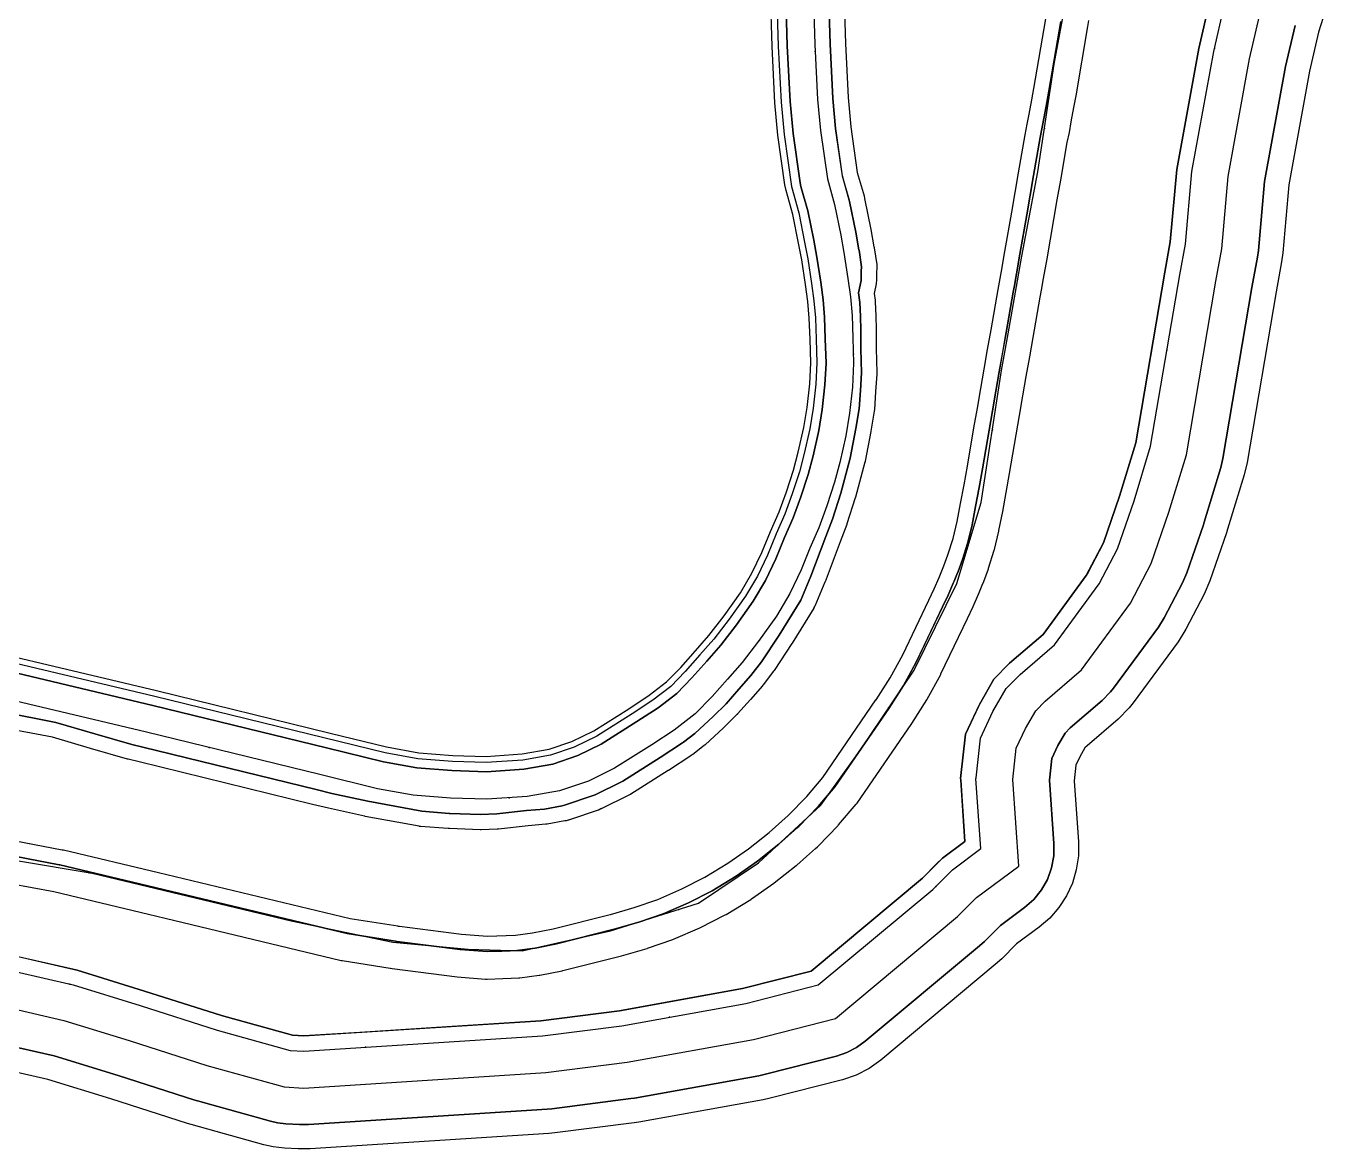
# Model space of a CAD drawing. Header units: inches. Extents: x 87989 to 118156, y 435697 to 451526.
# Drawn here: x 93632.5 to 94058.4, y 440004 to 440371.3 of the extents above; entities that cross this region are included whole.
import ezdxf

# ---------------------------------------------------------------- set-up
doc = ezdxf.new("R2010")
doc.units = ezdxf.units.IN
doc.header["$MEASUREMENT"] = 0
for name, color, linetype, true_color in [('As_waterkering_BWK', 7, 'Continuous', 0x7b8981), ('Beschermingszone_BWK', 7, 'Continuous', 0xcf890d), ('Grens_bebouwingsvrije_zone_BWK', 7, 'Continuous', 0x6789ae), ('Kernzone_BWK', 7, 'Continuous', 0xcb89af), ('Referentiepunten_BWK', 7, 'Continuous', 0x178980)]:
    doc.layers.add(name, color=color, linetype=linetype, true_color=true_color)

msp = doc.modelspace()

# ---------------------------------------------------------------- linework, layer by layer
at = {"layer": 'As_waterkering_BWK'}
for points in [[(93605.1166, 440102.4365), (93654.0646, 440094.1682), (93719.2184, 440078.6239), (93752.47, 440071.6852), (93777.0763, 440069.3039), (93794.8034, 440068.7748), (93823.643, 440075.3894), (93852.4827, 440084.3852), (93872.0619, 440097.6144), (93892.4349, 440116.3999), (93905.2407, 440134.1799), (93922.9678, 440160.6383), (93936.9908, 440188.9488), (93944.9283, 440215.4071), (93951.6223, 440258.6666), (93953.7424, 440270.6239), (93958.2369, 440295.9729), (93963.4756, 440323.6484), (93968.7673, 440358.8381), (93974.3236, 440388.736)], [(93628.887, 440062.0036), (93647.937, 440057.6379), (93669.7652, 440050.8911), (93695.0329, 440042.8213), (93718.8455, 440036.2067), (93723.3434, 440035.9421), (93801.3956, 440040.9692), (93827.3249, 440044.2765), (93867.9385, 440051.5525), (93891.6187, 440057.6379), (93929.0574, 440088.8588), (93935.5397, 440095.3411), (93944.8001, 440102.2203), (93943.2182, 440125.0254), (93943.2126, 440125.1068), (93943.2412, 440125.3667), (93944.6678, 440138.336), (93948.7689, 440147.0673), (93953.1345, 440154.6079), (93957.6324, 440159.2381), (93968.8772, 440168.8955), (93983.5616, 440188.8715), (93989.5148, 440200.2486), (93994.9387, 440215.9914), (94000.3627, 440233.8508), (94009.8877, 440289.9426), (94011.7398, 440299.9968), (94013.8565, 440323.677), (94021.0003, 440362.9677), (94024.4398, 440377.7844)]]:
    msp.add_lwpolyline(points, dxfattribs=at)
msp.add_polyline3d([(93889.4433, 440400.4077, 0), (93890.5016, 440365.2181, 0), (93891.4277, 440347.2264, 0), (93892.3537, 440337.1722, 0), (93894.6027, 440321.2971, 0), (93896.9839, 440312.9628, 0), (93898.9683, 440302.9086, 0), (93900.0266, 440297.22, 0), (93901.3496, 440288.7533, 0), (93902.1433, 440282.6679, 0), (93902.6725, 440276.5825, 0), (93902.9371, 440269.3064, 0), (93903.2016, 440260.972, 0), (93902.8048, 440253.1668, 0), (93901.8787, 440244.7001, 0), (93900.6881, 440237.2918, 0), (93898.7037, 440228.5605, 0), (93896.9839, 440222.0782, 0), (93894.4704, 440214.4053, 0), (93891.8245, 440207.1292, 0), (93888.9141, 440200.5146, 0), (93886.0037, 440193.3708, 0), (93882.2995, 440185.6979, 0), (93877.9339, 440178.2896, 0), (93872.113, 440170.0875, 0), (93866.6891, 440163.076, 0), (93861.9266, 440157.652, 0), (93856.8995, 440151.9635, 0), (93851.3432, 440146.2749, 0), (93844.464, 440140.9832, 0), (93837.188, 440136.2207, 0), (93825.0171, 440128.5478, 0), (93816.4181, 440124.3145, 0), (93807.0254, 440121.1395, 0), (93796.4421, 440119.2874, 0), (93783.2129, 440118.3613, 0), (93771.3066, 440118.7582, 0), (93759.1357, 440119.6842, 0), (93747.494, 440121.8009, 0), (93728.5763, 440126.4311, 0), (93671.8231, 440140.3218, 0), (93589.9344, 440159.7687, 0)], dxfattribs=at)
at = {"layer": 'Beschermingszone_BWK'}
for points in [[(94058.3708, 440378.8681), (94055.3199, 440369.2945), (94052.346, 440356.4837), (94045.6001, 440319.3815), (94043.6127, 440297.1478), (94043.2103, 440294.1996), (94041.3987, 440284.3651), (94031.9111, 440228.4935), (94030.9818, 440224.5517), (94025.5578, 440206.6923), (94025.1934, 440205.5675), (94019.7694, 440189.8248), (94017.8678, 440185.4127), (94011.9147, 440174.0356), (94009.3449, 440169.9183), (93994.6605, 440149.9422), (93993.3907, 440148.3263), (93989.7261, 440144.6194), (93979.578, 440135.904), (93978.8451, 440135.1496), (93977.1498, 440132.2213), (93975.8941, 440129.5479), (93975.3344, 440124.4594), (93976.7234, 440104.4347), (93976.7131, 440099.862), (93976.0511, 440095.3374), (93974.751, 440090.9534), (93972.8393, 440086.7995), (93970.3551, 440082.9604), (93967.349, 440079.5146), (93963.8825, 440076.5325), (93956.5068, 440071.0535), (93951.6848, 440066.2314), (93949.5518, 440064.2829), (93912.1132, 440033.062), (93908.2693, 440030.3111), (93904.0621, 440028.1564), (93899.5834, 440026.645), (93875.9032, 440020.5596), (93873.5815, 440020.054), (93832.9679, 440012.778), (93831.3737, 440012.5336), (93805.4445, 440009.2263), (93803.4524, 440009.0353), (93725.4002, 440004.0082), (93721.4643, 440003.9973), (93716.9664, 440004.2619), (93713.2887, 440004.6928), (93710.2809, 440005.3741), (93686.4683, 440011.9887), (93685.2975, 440012.3381), (93660.1723, 440020.3624), (93639.6266, 440026.7129), (93622.79, 440030.5713)], [(93970.9863, 440372.7617), (93967.084, 440350.0313), (93966.4258, 440346.2539), (93965.5664, 440341.5938), (93964.9277, 440338.2148), (93964.2598, 440334.8125), (93962.0742, 440322.4102), (93960.9434, 440315.9961), (93959.834, 440309.5859), (93957.5938, 440296.7148), (93956.4844, 440290.2969), (93955.8066, 440286.4531), (93955.4141, 440284.2227), (93953.0957, 440271.0391), (93951.9551, 440264.6406), (93950.8242, 440258.2383), (93949.7031, 440251.8633), (93948.6035, 440245.4805), (93947.502, 440239.0586), (93945.3633, 440226.4648), (93944.2773, 440220.3125), (93943.1211, 440214.1836), (93941.9336, 440208.1055), (93940.5352, 440202.3906), (93938.791, 440196.7773), (93937.3652, 440192.8828), (93936.9609, 440191.9063), (93936.0566, 440189.7305), (93935.7617, 440189.0195), (93934.0879, 440185.1523), (93932.3184, 440181.3281), (93923.7129, 440163.3711), (93919.4609, 440155.5977), (93914.6816, 440148.1094), (93897.0527, 440122.4023), (93891.5488, 440115.9609), (93885.248, 440109.4609), (93884.707, 440108.9805), (93881.7988, 440106.3906), (93878.7617, 440103.6836), (93871.7773, 440098.1758), (93864.748, 440093.2461), (93856.9473, 440088.4805), (93849.1406, 440084.5117), (93840.9082, 440080.9453), (93832.9746, 440078.2227), (93824.916, 440075.8711), (93806.0371, 440071.1055), (93798.9824, 440069.7188), (93793.0508, 440068.9063), (93790.8223, 440068.8242), (93788.1016, 440068.7266), (93783.2637, 440068.5547), (93774.4492, 440069.2891), (93753.7383, 440071.8867), (93753.2773, 440071.9883), (93737.4922, 440074.4922), (93680.0723, 440088.2109), (93674.6367, 440089.5117), (93643.5781, 440096.9336), (93643.3418, 440096.9805), (93621.8027, 440101.0391)], [(93622.6973, 440105.957), (93644.3086, 440101.8867), (93644.3555, 440101.8789), (93644.6523, 440101.8164), (93644.7109, 440101.8008), (93675.7988, 440094.375), (93738.4668, 440079.4023), (93754.0605, 440076.9258), (93754.1367, 440076.9141), (93754.2969, 440076.8828), (93754.3613, 440076.8711), (93754.5938, 440076.8203), (93774.9688, 440074.2617), (93783.3828, 440073.5625), (93792.6211, 440073.8906), (93798.1582, 440074.6523), (93804.9434, 440075.9844), (93823.5801, 440080.6875), (93823.625, 440080.6992), (93831.4609, 440082.9883), (93839.0996, 440085.6133), (93847.0137, 440089.0391), (93854.5078, 440092.8477), (93862.0059, 440097.4297), (93868.791, 440102.1875), (93875.5488, 440107.5156), (93881.7852, 440113.0742), (93887.8496, 440119.3281), (93893.0781, 440125.4492), (93910.5, 440150.8516), (93910.5234, 440150.8867), (93915.1563, 440158.1445), (93919.2617, 440165.6523), (93927.7949, 440183.4609), (93929.5234, 440187.1992), (93931.1602, 440190.9688), (93932.707, 440194.6992), (93934.0527, 440198.3789), (93935.7148, 440203.7266), (93937.0488, 440209.1797), (93938.2109, 440215.1289), (93939.3594, 440221.2109), (93940.4375, 440227.3164), (93942.5742, 440239.8984), (93943.6758, 440246.3281), (93944.7773, 440252.7188), (93945.9004, 440259.1055), (93947.0313, 440265.5156), (93948.1719, 440271.9141), (93950.4902, 440285.0898), (93951.5605, 440291.1602), (93952.668, 440297.5664), (93954.9082, 440310.4414), (93956.0195, 440316.8555), (93957.1504, 440323.2773), (93959.3398, 440335.7031), (93959.3477, 440335.75), (93960.0176, 440339.1602), (93960.6504, 440342.5117), (93961.5039, 440347.1328), (93962.1563, 440350.8828), (93966.0625, 440373.6328)], [(93624.3142, 440038.4294), (93641.7042, 440034.4442), (93662.5705, 440027.9946), (93687.7313, 440019.9589), (93688.6095, 440019.6968), (93712.422, 440013.0822), (93714.6779, 440012.5713), (93717.4362, 440012.2481), (93721.9341, 440011.9835), (93724.886, 440011.9917), (93802.9382, 440017.0188), (93804.4323, 440017.162), (93830.3615, 440020.4693), (93831.5572, 440020.6526), (93872.1708, 440027.9286), (93873.912, 440028.3078), (93897.5922, 440034.3932), (93900.9513, 440035.5268), (93904.1067, 440037.1428), (93906.9896, 440039.206), (93944.4282, 440070.4269), (93946.0279, 440071.8883), (93951.265, 440077.1254), (93959.1119, 440082.9545), (93962.1128, 440085.599), (93964.6329, 440088.7052), (93966.6021, 440092.1868), (93967.9657, 440095.947), (93968.6859, 440099.8816), (93968.7426, 440103.8811), (93967.3039, 440124.6212), (93968.0876, 440131.745), (93970.0546, 440135.9328), (93972.4175, 440140.0142), (93974.0916, 440141.7376), (93984.5139, 440150.6884), (93987.2623, 440153.4686), (93988.2147, 440154.6805), (94002.8991, 440174.6566), (94004.8264, 440177.7446), (94010.7796, 440189.1217), (94012.2057, 440192.4307), (94017.6297, 440208.1735), (94017.903, 440209.017), (94023.327, 440226.8765), (94024.024, 440229.8328), (94033.521, 440285.7594), (94035.3427, 440295.6489), (94035.6445, 440297.86), (94037.6642, 440320.4554), (94044.5095, 440358.1047), (94047.5999, 440371.4169)]]:
    msp.add_lwpolyline(points, dxfattribs=at)
for points in [[(93880.4482, 440400.4331, 0), (93881.5096, 440364.8515, 0), (93882.4526, 440346.5823, 0), (93883.4172, 440336.1283, 0), (93885.6916, 440320.0348, 0), (93885.949, 440318.8247, 0), (93888.227, 440310.8515, 0), (93890.1294, 440301.2141, 0), (93891.1546, 440295.7019, 0), (93892.4399, 440287.4764, 0), (93893.1939, 440281.6956, 0), (93893.6867, 440276.0288, 0), (93893.9423, 440269.0001, 0), (93894.1944, 440261.0579, 0), (93893.8297, 440253.8852, 0), (93892.9568, 440245.9042, 0), (93891.8479, 440239.0049, 0), (93889.9633, 440230.7124, 0), (93888.3509, 440224.6351, 0), (93885.9627, 440217.3448, 0), (93883.4675, 440210.483, 0), (93880.6278, 440204.0248, 0), (93877.7757, 440197.0287, 0), (93874.3565, 440189.9462, 0), (93870.3736, 440183.1873, 0), (93864.8809, 440175.4475, 0), (93859.7416, 440168.8041, 0), (93855.1731, 440163.601, 0), (93850.3042, 440158.0915, 0), (93845.3504, 440153.0197, 0), (93839.2483, 440148.3258, 0), (93832.3233, 440143.7931, 0), (93820.6176, 440136.4134, 0), (93812.9747, 440132.6507, 0), (93804.7957, 440129.886, 0), (93795.3492, 440128.2329, 0), (93783.0481, 440127.3718, 0), (93771.7981, 440127.7468, 0), (93760.2852, 440128.6228, 0), (93749.3705, 440130.6073, 0), (93730.7159, 440135.1731, 0), (93673.9326, 440149.071, 0), (93591.986, 440168.5317, 0)], [(93593.1257, 440173.4, 0), (93675.1046, 440153.9317, 0), (93731.9046, 440140.0297, 0), (93750.413, 440135.4997, 0), (93760.9238, 440133.5887, 0), (93772.0712, 440132.7405, 0), (93782.9566, 440132.3776, 0), (93794.7421, 440133.2026, 0), (93803.557, 440134.7452, 0), (93811.0616, 440137.282, 0), (93818.1734, 440140.7832, 0), (93829.6207, 440148, 0), (93836.3507, 440152.4051, 0), (93842.021, 440156.7669, 0), (93846.6402, 440161.496, 0), (93851.4212, 440166.906, 0), (93855.8819, 440171.9863, 0), (93860.863, 440178.4253, 0), (93866.1735, 440185.9083, 0), (93869.9438, 440192.3063, 0), (93873.2045, 440199.0608, 0), (93876.0243, 440205.9749, 0), (93878.8247, 440212.3462, 0), (93881.2362, 440218.9778, 0), (93883.5548, 440226.0557, 0), (93885.1075, 440231.908, 0), (93886.9367, 440239.9566, 0), (93888.0001, 440246.5731, 0), (93888.8435, 440254.2843, 0), (93889.1904, 440261.1056, 0), (93888.9452, 440268.8299, 0), (93888.6945, 440275.7211, 0), (93888.222, 440281.1554, 0), (93887.4901, 440286.767, 0), (93886.2258, 440294.8585, 0), (93885.2189, 440300.2728, 0), (93883.362, 440309.6786, 0), (93881.1413, 440317.4511, 0), (93880.7411, 440319.3334, 0), (93878.4524, 440335.5483, 0), (93877.4664, 440346.2245, 0), (93876.514, 440364.6478, 0), (93875.4496, 440399.9869, 0)], [(93899.4492, 440400.3789, 0), (93900.4941, 440365.625, 0), (93901.4043, 440347.9414, 0), (93902.2891, 440338.332, 0), (93904.4063, 440323.3828, 0), (93906.5996, 440315.7109, 0), (93906.6113, 440315.6641, 0), (93906.6387, 440315.5586, 0), (93906.6523, 440315.5078, 0), (93906.75, 440315.1016, 0), (93906.7617, 440315.0508, 0), (93906.7832, 440314.9492, 0), (93906.7949, 440314.9023, 0), (93908.7891, 440304.793, 0), (93909.8613, 440299.0313, 0), (93909.8672, 440298.9961, 0), (93909.8984, 440298.8164, 0), (93909.9043, 440298.7813, 0), (93910.7539, 440293.3438, 0), (93910.7617, 440293.2813, 0), (93910.7754, 440293.1523, 0), (93910.8066, 440292.75, 0), (93910.8145, 440292.5703, 0), (93910.8105, 440292.4375, 0), (93910.7949, 440292.1523, 0), (93910.7832, 440292.0156, 0), (93910.6582, 440290.9336, 0), (93910.6523, 440290.8125, 0), (93910.6582, 440288.043, 0), (93910.6543, 440287.875, 0), (93910.6484, 440287.8203, 0), (93910.6113, 440287.3867, 0), (93910.5996, 440287.2773, 0), (93910.5742, 440287.125, 0), (93910.5566, 440287.0313, 0), (93910.5488, 440286.9961, 0), (93909.877, 440283.8438, 0), (93910.207, 440281.6289, 0), (93910.2129, 440281.5859, 0), (93910.2227, 440281.5, 0), (93910.248, 440281.2422, 0), (93910.2539, 440281.1641, 0), (93910.2578, 440281.1094, 0), (93910.457, 440276.5313, 0), (93910.457, 440276.4961, 0), (93910.5898, 440272.1133, 0), (93910.5918, 440272.0781, 0), (93910.5918, 440272, 0), (93910.5918, 440271.9648, 0), (93910.5918, 440265.8086, 0), (93910.7891, 440257.9219, 0), (93910.791, 440257.8711, 0), (93910.7891, 440257.8164, 0), (93910.7852, 440257.582, 0), (93910.7793, 440257.4688, 0), (93910.3828, 440251.7148, 0), (93909.9863, 440245.7695, 0), (93909.9746, 440245.6484, 0), (93909.9492, 440245.4141, 0), (93909.9434, 440245.3711, 0), (93909.9316, 440245.293, 0), (93908.873, 440238.8125, 0), (93908.8691, 440238.7813, 0), (93908.8574, 440238.7148, 0), (93908.8516, 440238.6836, 0), (93906.9961, 440228.9492, 0), (93906.9785, 440228.8633, 0), (93906.9355, 440228.6758, 0), (93906.9141, 440228.5898, 0), (93903.8027, 440217.1406, 0), (93903.7871, 440217.0859, 0), (93903.7559, 440216.9805, 0), (93903.7402, 440216.9258, 0), (93901.0273, 440208.4609, 0), (93901.0117, 440208.4102, 0), (93900.9727, 440208.2969, 0), (93900.9531, 440208.2422, 0), (93898.8281, 440202.5313, 0), (93893.8574, 440189.543, 0), (93893.8418, 440189.5039, 0), (93893.8086, 440189.4219, 0), (93893.7969, 440189.3906, 0), (93890.4844, 440181.5742, 0), (93890.4258, 440181.4453, 0), (93890.4063, 440181.4063, 0), (93890.2363, 440181.0781, 0), (93890.1777, 440180.9688, 0), (93890.1445, 440180.9141, 0), (93883.1328, 440169.4727, 0), (93883.1094, 440169.4336, 0), (93883.0625, 440169.3594, 0), (93883.0391, 440169.3242, 0), (93877.2148, 440160.5234, 0), (93877.168, 440160.4531, 0), (93877.0625, 440160.3047, 0), (93877.0098, 440160.2344, 0), (93873.5703, 440155.7734, 0), (93873.5215, 440155.7109, 0), (93873.4199, 440155.5859, 0), (93873.3691, 440155.5273, 0), (93869.4297, 440151.043, 0), (93865.2539, 440146.3164, 0), (93865.1953, 440146.25, 0), (93865.0762, 440146.125, 0), (93865.0215, 440146.0703, 0), (93860.748, 440141.8633, 0), (93860.7188, 440141.8359, 0), (93860.6602, 440141.7813, 0), (93860.6309, 440141.7539, 0), (93854.6289, 440136.2109, 0), (93854.5801, 440136.168, 0), (93854.5449, 440136.1367, 0), (93854.373, 440135.9922, 0), (93854.2852, 440135.9219, 0), (93850.5605, 440133.0547, 0), (93850.5234, 440133.0273, 0), (93850.4473, 440132.9727, 0), (93850.4082, 440132.9453, 0), (93850.0977, 440132.7227, 0), (93850.0586, 440132.6953, 0), (93849.9707, 440132.6367, 0), (93849.9395, 440132.6172, 0), (93842.6113, 440127.8203, 0), (93842.5742, 440127.7969, 0), (93830.3496, 440120.0898, 0), (93830.2949, 440120.0547, 0), (93830.1816, 440119.9883, 0), (93830.1543, 440119.9727, 0), (93830.125, 440119.9531, 0), (93829.666, 440119.6992, 0), (93829.6094, 440119.668, 0), (93829.4922, 440119.6055, 0), (93829.4355, 440119.5781, 0), (93820.8359, 440115.3438, 0), (93820.7598, 440115.3086, 0), (93820.6113, 440115.2383, 0), (93820.5371, 440115.207, 0), (93819.9277, 440114.957, 0), (93819.8516, 440114.9258, 0), (93819.6973, 440114.8672, 0), (93819.6211, 440114.8398, 0), (93810.2285, 440111.6641, 0), (93810.1367, 440111.6367, 0), (93809.9531, 440111.582, 0), (93809.8906, 440111.5664, 0), (93809.8613, 440111.5586, 0), (93809.123, 440111.3711, 0), (93809.0293, 440111.3477, 0), (93808.8438, 440111.3086, 0), (93808.8066, 440111.3008, 0), (93808.75, 440111.2891, 0), (93802.9141, 440110.2695, 0), (93802.8105, 440110.2539, 0), (93802.6016, 440110.2227, 0), (93802.498, 440110.2148, 0), (93796.6797, 440109.6914, 0), (93787.0039, 440108.6406, 0), (93786.9121, 440108.6328, 0), (93786.7207, 440108.6172, 0), (93786.6367, 440108.6133, 0), (93781.3281, 440108.4297, 0), (93781.2441, 440108.4297, 0), (93781.0742, 440108.4297, 0), (93780.9902, 440108.4297, 0), (93770.9473, 440108.7656, 0), (93770.8945, 440108.7656, 0), (93770.627, 440108.7813, 0), (93770.5879, 440108.7852, 0), (93761.5449, 440109.4727, 0), (93761.4141, 440109.4844, 0), (93761.1484, 440109.5195, 0), (93761.0195, 440109.5391, 0), (93743.3574, 440112.793, 0), (93743.3164, 440112.8008, 0), (93743.2227, 440112.8203, 0), (93743.1797, 440112.8281, 0), (93731.4395, 440115.4375, 0), (93731.3867, 440115.4492, 0), (93726.1992, 440116.7188, 0), (93669.4785, 440130.6016, 0), (93665.8809, 440131.457, 0), (93665.8281, 440131.4688, 0), (93665.7148, 440131.4961, 0), (93665.6738, 440131.5078, 0), (93653.5879, 440134.9297, 0), (93653.5586, 440134.9414, 0), (93641.0762, 440138.6445, 0), (93624.2422, 440141.9063, 0)], [(93625.1992, 440146.8164, 0), (93642.2656, 440143.5078, 0), (93654.9648, 440139.7383, 0), (93667.0352, 440136.3203, 0), (93670.6504, 440135.4609, 0), (93727.3867, 440121.5742, 0), (93732.5488, 440120.3125, 0), (93744.2637, 440117.7109, 0), (93761.9258, 440114.457, 0), (93770.9277, 440113.7734, 0), (93771.1406, 440113.7617, 0), (93781.1563, 440113.4258, 0), (93786.4629, 440113.6094, 0), (93796.1875, 440114.668, 0), (93802.0527, 440115.1914, 0), (93807.8867, 440116.2148, 0), (93808.627, 440116.4023, 0), (93818.0195, 440119.5781, 0), (93818.627, 440119.8281, 0), (93827.2246, 440124.0625, 0), (93827.6836, 440124.3164, 0), (93839.8906, 440132.0156, 0), (93847.2031, 440136.8008, 0), (93847.5117, 440137.0195, 0), (93851.2363, 440139.8867, 0), (93857.2402, 440145.4258, 0), (93861.5078, 440149.625, 0), (93865.6777, 440154.3477, 0), (93869.6113, 440158.8242, 0), (93873.0488, 440163.2852, 0), (93878.8691, 440172.082, 0), (93885.8809, 440183.5273, 0), (93889.1895, 440191.332, 0), (93894.1484, 440204.2969, 0), (93896.2656, 440209.9844, 0), (93898.9785, 440218.4531, 0), (93902.0859, 440229.8945, 0), (93903.9395, 440239.6172, 0), (93904.998, 440246.1016, 0), (93905.3945, 440252.0547, 0), (93905.791, 440257.8086, 0), (93905.5918, 440265.7461, 0), (93905.5918, 440271.9648, 0), (93905.4609, 440276.3281, 0), (93905.2617, 440280.8945, 0), (93904.7988, 440284.0039, 0), (93905.6582, 440288.0352, 0), (93905.6582, 440291.1445, 0), (93905.8145, 440292.5703, 0), (93904.9668, 440297.9922, 0), (93904.9414, 440298.1328, 0), (93903.8789, 440303.8516, 0), (93901.8887, 440313.9297, 0), (93901.791, 440314.3359, 0), (93899.5059, 440322.3398, 0), (93897.3223, 440337.7539, 0), (93896.416, 440347.5859, 0), (93895.498, 440365.4219, 0), (93894.4453, 440400.3945, 0)]]:
    msp.add_polyline3d(points, dxfattribs=at)
at = {"layer": 'Grens_bebouwingsvrije_zone_BWK'}
for points in [[(93877.4368, 440400.4415), (93878.5109, 440364.7292), (93879.456, 440346.3673), (93880.4312, 440335.7794), (93882.8373, 440318.7954), (93885.308, 440310.1477), (93887.1827, 440300.6493), (93888.1973, 440295.1959), (93889.47, 440287.0508), (93890.2108, 440281.3715), (93890.6914, 440275.8442), (93890.944, 440268.898), (93891.192, 440261.0865), (93890.838, 440254.1247), (93889.9828, 440246.3056), (93888.9012, 440239.5759), (93887.0498, 440231.4298), (93885.4733, 440225.4874), (93883.1268, 440218.3246), (93880.6819, 440211.6009), (93877.8636, 440205.1957), (93875.033, 440198.2479), (93871.7089, 440191.3623), (93867.8535, 440184.8199), (93862.4702, 440177.2342), (93857.4258, 440170.7134), (93852.9219, 440165.584), (93848.1058, 440160.1342), (93843.3528, 440155.268), (93837.5097, 440150.7734), (93830.7017, 440146.3172), (93819.151, 440139.0353), (93811.8268, 440135.4295), (93804.0525, 440132.8016), (93794.9849, 440131.2147), (93782.9932, 440130.3753), (93771.962, 440130.743), (93760.6684, 440131.6023), (93749.996, 440133.5427), (93674.6358, 440151.9875), (93592.6699, 440171.4528)], [(93626.6006, 440050.2165), (93644.8206, 440046.0411), (93666.1679, 440039.4428), (93691.6004, 440031.3204), (93716.8651, 440024.3024), (93723.3768, 440023.9194), (93802.5416, 440029.0181), (93829.1432, 440032.4112), (93870.4935, 440039.8192), (93897.2261, 440046.689), (93937.1592, 440079.9901), (93943.4024, 440086.2333), (93957.2256, 440096.502), (93955.2583, 440124.864), (93956.3777, 440135.0405), (93959.4117, 440141.5), (93962.776, 440147.3111), (93965.862, 440150.4879), (93977.7347, 440160.6844), (93993.7709, 440182.4994), (94000.566, 440195.4856), (94006.3565, 440212.2921), (94012.066, 440231.0917), (94021.7043, 440287.851), (94023.6424, 440298.3721), (94025.7603, 440322.0662), (94032.7549, 440360.5362), (94036.0199, 440374.6007)], [(93620.2383, 440092.1741), (93641.5808, 440088.1557), (93672.5458, 440080.7572), (93677.9814, 440079.4584), (93735.5891, 440065.6941), (93735.8921, 440065.634), (93751.6256, 440063.1387), (93751.6819, 440063.1225), (93752.288, 440062.9982), (93773.5144, 440060.3347), (93782.8139, 440059.5598), (93783.2894, 440059.5485), (93788.4243, 440059.7327), (93791.1446, 440059.8302), (93793.6262, 440059.9192), (93794.0276, 440059.9539), (93800.3492, 440060.823), (93800.5752, 440060.8607), (93807.9017, 440062.2994), (93808.1097, 440062.3461), (93827.2794, 440067.1839), (93835.6084, 440069.6162), (93835.7858, 440069.6725), (93844.015, 440072.4972), (93844.3063, 440072.6101), (93852.8592, 440076.315), (93853.0814, 440076.4194), (93861.1995, 440080.5448), (93861.4724, 440080.6973), (93869.5757, 440085.647), (93869.7882, 440085.7862), (93877.06, 440090.8887), (93877.2391, 440091.022), (93884.452, 440096.7089), (93884.6363, 440096.8634), (93887.7863, 440099.6698), (93890.6947, 440102.2609), (93891.3705, 440102.863), (93891.5812, 440103.0649), (93898.1191, 440109.8068), (93898.2888, 440109.9933), (93904.0671, 440116.7568), (93904.3246, 440117.0928), (93922.188, 440143.1418), (93927.1386, 440150.8969), (93927.2764, 440151.1298), (93931.6739, 440159.1702), (93931.7717, 440159.361), (93940.4619, 440177.496), (93942.3022, 440181.4752), (93944.0484, 440185.504), (93944.3705, 440186.2805), (93945.2735, 440188.4573), (93945.7522, 440189.6112), (93947.285, 440193.8006), (93947.3485, 440193.9883), (93949.1748, 440199.8671), (93949.2402, 440200.1028), (93950.703, 440206.0788), (93950.7434, 440206.2627), (93951.9598, 440212.4875), (93953.1311, 440218.6962), (93954.2317, 440224.9272), (93956.3746, 440237.5434), (93957.4732, 440243.9553), (93958.5697, 440250.3177), (93959.6883, 440256.6772), (93960.8171, 440263.0701), (93961.9574, 440269.4721), (93964.2776, 440282.6635), (93964.6704, 440284.8905), (93965.3512, 440288.7507), (93966.4615, 440295.1751), (93968.7014, 440308.045), (93969.8099, 440314.4462), (93970.9382, 440320.8463), (93973.107, 440333.1629), (93973.765, 440336.5111), (93974.4129, 440339.941), (93975.285, 440344.664), (93975.9522, 440348.4991), (93979.8473, 440371.1907), (93980.1885, 440373.0568)]]:
    msp.add_lwpolyline(points, dxfattribs=at)
at = {"layer": 'Kernzone_BWK'}
for points in [[(93591.9844, 440168.5313), (93673.9336, 440149.0703), (93730.7148, 440135.1719), (93749.3711, 440130.6055), (93760.2852, 440128.6211), (93771.7969, 440127.7461), (93783.0469, 440127.3711), (93795.3477, 440128.2344), (93804.7969, 440129.8867), (93812.9766, 440132.6523), (93820.6172, 440136.4141), (93832.3242, 440143.793), (93839.25, 440148.3242), (93845.3516, 440153.0195), (93850.3047, 440158.0898), (93855.1719, 440163.6016), (93859.7422, 440168.8047), (93864.8828, 440175.4492), (93870.375, 440183.1875), (93874.3555, 440189.9453), (93877.7773, 440197.0273), (93880.6289, 440204.0234), (93883.4688, 440210.4844), (93885.9609, 440217.3437), (93888.3516, 440224.6367), (93889.9648, 440230.7109), (93891.8477, 440239.0039), (93892.957, 440245.9023), (93893.8281, 440253.8867), (93894.1953, 440261.0586), (93893.9414, 440269), (93893.6875, 440276.0273), (93893.1953, 440281.6953), (93892.4414, 440287.4766), (93891.1563, 440295.7031), (93890.1289, 440301.2148), (93888.2266, 440310.8516), (93885.9492, 440318.8242), (93885.6914, 440320.0352), (93883.418, 440336.1289), (93882.4531, 440346.582), (93881.5078, 440364.8516), (93880.4492, 440400.4336)], [(93894.4453, 440400.3945), (93895.4961, 440365.4219), (93896.4141, 440347.5859), (93897.3203, 440337.7539), (93899.5039, 440322.3398), (93901.793, 440314.3359), (93901.8906, 440313.9297), (93903.8789, 440303.8516), (93904.9414, 440298.1328), (93904.9648, 440297.9922), (93905.8125, 440292.5703), (93905.6602, 440291.1445), (93905.6602, 440288.0352), (93904.8008, 440284.0039), (93905.2617, 440280.8945), (93905.4609, 440276.3281), (93905.5938, 440271.9648), (93905.5938, 440265.7461), (93905.793, 440257.8086), (93905.3945, 440252.0547), (93904.9961, 440246.1016), (93903.9375, 440239.6172), (93902.0859, 440229.8945), (93898.9766, 440218.4531), (93896.2656, 440209.9844), (93894.1484, 440204.2969), (93889.1875, 440191.332), (93885.8828, 440183.5273), (93878.8711, 440172.082), (93873.0508, 440163.2852), (93869.6094, 440158.8242), (93865.6797, 440154.3477), (93861.5078, 440149.625), (93857.2383, 440145.4258), (93851.2383, 440139.8867), (93847.5117, 440137.0195), (93847.2031, 440136.8008), (93839.8906, 440132.0156), (93827.6836, 440124.3164), (93827.2266, 440124.0625), (93818.625, 440119.8281), (93818.0195, 440119.5781), (93808.625, 440116.4023), (93807.8867, 440116.2148), (93802.0508, 440115.1914), (93796.1875, 440114.668), (93786.4648, 440113.6094), (93781.1563, 440113.4258), (93771.1406, 440113.7617), (93770.9258, 440113.7734), (93761.9258, 440114.457), (93744.2617, 440117.7109), (93732.5508, 440120.3125), (93727.3867, 440121.5742), (93670.6523, 440135.4609), (93667.0352, 440136.3203), (93654.9648, 440139.7383), (93642.2656, 440143.5078), (93625.1992, 440146.8164)], [(93629.8397, 440066.9153), (93649.2356, 440062.47), (93671.2639, 440055.6611), (93696.4632, 440047.613), (93719.6703, 440041.167), (93723.3293, 440040.9515), (93800.9186, 440045.9486), (93826.5673, 440049.2199), (93866.8734, 440056.4419), (93889.2826, 440062.2001), (93925.6814, 440092.5544), (93932.264, 440099.136), (93939.6227, 440104.6026), (93938.2285, 440124.6998), (93938.1966, 440125.2233), (93939.7889, 440139.7092), (93944.3344, 440149.3865), (93949.1166, 440157.6483), (93954.203, 440162.884), (93965.1864, 440172.3173), (93979.3082, 440191.5271), (93984.9103, 440202.2336), (93990.1816, 440217.5324), (93995.4866, 440235.0006), (94004.9644, 440290.8145), (94006.7806, 440300.6739), (94008.896, 440324.3481), (94016.1023, 440363.9812), (94019.615, 440379.1105)], [(94019.615, 440379.1105), (94016.1023, 440363.9812), (94008.896, 440324.3481), (94006.7806, 440300.6739), (94004.9644, 440290.8145), (93995.4866, 440235.0006), (93990.1816, 440217.5324), (93984.9103, 440202.2336), (93984.7115, 440201.8537), (93979.9122, 440192.6815), (93979.3082, 440191.5271), (93965.1864, 440172.3173), (93954.203, 440162.884), (93949.1166, 440157.6483), (93944.3344, 440149.3865), (93944.0404, 440148.7606), (93939.7889, 440139.7092), (93938.1966, 440125.2233), (93938.2285, 440124.6998), (93938.7117, 440117.7353), (93939.2779, 440109.5735), (93939.6227, 440104.6026), (93932.264, 440099.136), (93930.4645, 440097.3368), (93925.6814, 440092.5544), (93889.2826, 440062.2001), (93866.8734, 440056.4419), (93845.1406, 440052.5478), (93826.5673, 440049.2199), (93800.9186, 440045.9486), (93766.7449, 440043.7477), (93741.6883, 440042.1339), (93723.3293, 440040.9515), (93719.6703, 440041.167), (93696.4632, 440047.613), (93671.2639, 440055.6611), (93649.2356, 440062.47), (93640.0881, 440064.5665), (93632.3143, 440066.3482)], [(93621.8047, 440101.0391), (93643.3398, 440096.9805), (93643.5781, 440096.9336), (93674.6367, 440089.5117), (93680.0742, 440088.2109), (93737.4922, 440074.4922), (93753.2773, 440071.9883), (93753.7383, 440071.8867), (93774.4492, 440069.2891), (93783.2656, 440068.5547), (93788.1016, 440068.7266), (93790.8203, 440068.8242), (93793.0508, 440068.9063), (93798.9805, 440069.7188), (93806.0352, 440071.1055), (93824.9141, 440075.8711), (93832.9727, 440078.2227), (93840.9102, 440080.9453), (93849.1406, 440084.5117), (93856.9492, 440088.4805), (93864.75, 440093.2461), (93871.7773, 440098.1758), (93878.7617, 440103.6836), (93881.8008, 440106.3906), (93884.707, 440108.9805), (93885.2461, 440109.4609), (93891.5469, 440115.9609), (93897.0508, 440122.4023), (93914.6836, 440148.1094), (93919.4609, 440155.5977), (93923.7148, 440163.3711), (93932.3203, 440181.3281), (93934.0859, 440185.1523), (93935.7617, 440189.0195), (93936.0586, 440189.7305), (93936.9609, 440191.9063), (93937.3672, 440192.8828), (93938.7891, 440196.7773), (93940.5352, 440202.3906), (93941.9336, 440208.1055), (93943.1211, 440214.1836), (93944.2773, 440220.3125), (93945.3633, 440226.4648), (93947.5039, 440239.0586), (93948.6016, 440245.4805), (93949.7031, 440251.8633), (93950.8242, 440258.2383), (93951.957, 440264.6406), (93953.0938, 440271.0391), (93955.4141, 440284.2227), (93955.8086, 440286.4531), (93956.4844, 440290.2969), (93957.5938, 440296.7148), (93959.8359, 440309.5859), (93960.9453, 440315.9961), (93962.0742, 440322.4102), (93964.2578, 440334.8125), (93964.9258, 440338.2148), (93965.5664, 440341.5938), (93966.4258, 440346.2539), (93967.082, 440350.0313), (93970.9844, 440372.7617)], [(94047.6016, 440371.418), (94044.5078, 440358.1055), (94037.6641, 440320.457), (94035.6445, 440297.8594), (94035.3438, 440295.6484), (94033.5195, 440285.7578), (94024.0234, 440229.832), (94023.3281, 440226.875), (94017.9023, 440209.0156), (94017.6289, 440208.1719), (94012.207, 440192.4297), (94010.7813, 440189.1211), (94004.8281, 440177.7461), (94002.8984, 440174.6563), (93988.2148, 440154.6797), (93987.2617, 440153.4687), (93984.5156, 440150.6875), (93974.0898, 440141.7383), (93972.418, 440140.0156), (93970.0547, 440135.9336), (93968.0859, 440131.7461), (93967.3047, 440124.6211), (93968.7422, 440103.8828), (93968.6875, 440099.8828), (93967.9648, 440095.9453), (93966.6016, 440092.1875), (93964.6328, 440088.707), (93962.1133, 440085.5977), (93959.1133, 440082.9531), (93951.2656, 440077.125), (93946.0273, 440071.8867), (93944.4297, 440070.4258), (93906.9883, 440039.207), (93904.1055, 440037.1445), (93900.9531, 440035.5273), (93897.5938, 440034.3945), (93873.9102, 440028.3086), (93872.1719, 440027.9297), (93831.5586, 440020.6523), (93830.3633, 440020.4688), (93804.4336, 440017.1602), (93802.9375, 440017.0195), (93724.8867, 440011.9922), (93721.9336, 440011.9844), (93717.4375, 440012.25), (93714.6797, 440012.5703), (93712.4219, 440013.082), (93688.6094, 440019.6953), (93687.7305, 440019.957), (93662.5703, 440027.9961), (93641.7031, 440034.4453), (93624.3125, 440038.4297)]]:
    msp.add_lwpolyline(points, dxfattribs=at)
at = {"layer": 'Referentiepunten_BWK'}
for p in [(93890.6194, 440362.9297), (94021.2319, 440363.9654), (93965.5999, 440337.7753), (93903.1067, 440263.9614), (94005.6952, 440265.2531), (93948.6188, 440239.2572), (93872.3566, 440170.4308), (93971.7207, 440172.7636), (93914.6549, 440148.231), (93692.3869, 440135.2887), (93790.5098, 440118.8721), (93653.1452, 440094.3235), (93930.0418, 440089.8432), (93846.0151, 440082.3678), (93750.0949, 440072.1808), (93646.7631, 440057.9069), (93842.9268, 440047.0716), (93743.5052, 440037.2407)]:
    msp.add_point(p, dxfattribs=at)

doc.saveas('drawing.dxf')
